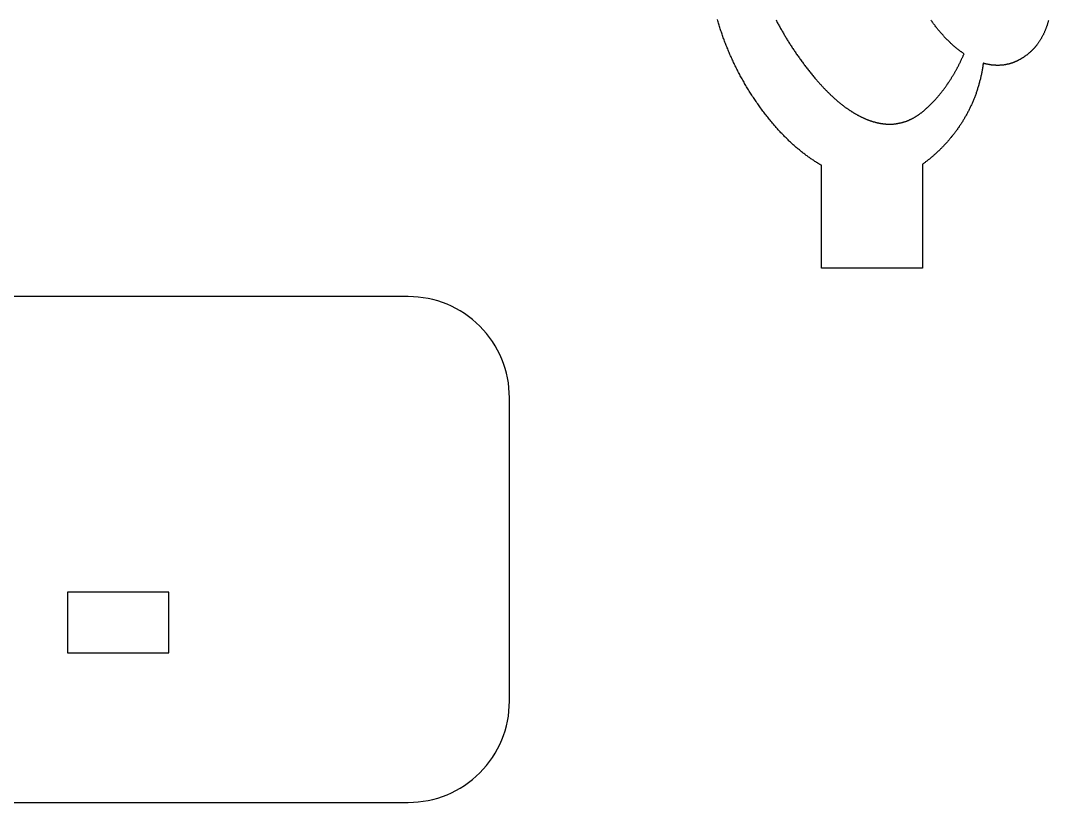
# Model space of a CAD drawing. Extents: x 156 to 510, y 849 to 1306.
# Drawn here: x 357.8 to 459.5, y 849.5 to 926.8 of the extents above; entities that cross this region are included whole.
import ezdxf

# ---------------------------------------------------------------- set-up
doc = ezdxf.new("R2010")
doc.units = 0
doc.layers.add('color#7d7d7dff', color=1, linetype='CONTINUOUS')

msp = doc.modelspace()

# ---------------------------------------------------------------- linework, layer by layer
at = {"layer": 'color#7d7d7dff'}
for points in [[(459.45, 926.78), (459.44, 926.72), (459.42, 926.66), (459.4, 926.6), (459.38, 926.54), (459.37, 926.48), (459.35, 926.42), (459.33, 926.36), (459.31, 926.3), (459.29, 926.24), (459.27, 926.19), (459.25, 926.13), (459.23, 926.07), (459.21, 926.01), (459.19, 925.96), (459.16, 925.9), (459.14, 925.84), (459.12, 925.79), (459.1, 925.73), (459.07, 925.68), (459.05, 925.62), (459.02, 925.57), (459, 925.51), (458.97, 925.46), (458.95, 925.4), (458.92, 925.35), (458.89, 925.3), (458.87, 925.25), (458.84, 925.19), (458.81, 925.14), (458.78, 925.09), (458.75, 925.04), (458.73, 924.99), (458.7, 924.94), (458.67, 924.89), (458.64, 924.84), (458.6, 924.79), (458.57, 924.74), (458.54, 924.69), (458.51, 924.64), (458.48, 924.6), (458.44, 924.55), (458.41, 924.5), (458.38, 924.45), (458.36, 924.43), (458.34, 924.41), (458.32, 924.39), (458.31, 924.36), (458.29, 924.34), (458.27, 924.32), (458.25, 924.29), (458.23, 924.27), (458.22, 924.25), (458.2, 924.23), (458.18, 924.21), (458.16, 924.18), (458.14, 924.16), (458.12, 924.14), (458.11, 924.12), (458.09, 924.1), (458.07, 924.08), (458.05, 924.05), (458.03, 924.03), (458.01, 924.01), (457.99, 923.99), (457.97, 923.97), (457.95, 923.95), (457.93, 923.93), (457.91, 923.91), (457.89, 923.89), (457.87, 923.87), (457.85, 923.85), (457.83, 923.83), (457.81, 923.81), (457.79, 923.79), (457.77, 923.77), (457.75, 923.75), (457.73, 923.73), (457.71, 923.71), (457.68, 923.69), (457.66, 923.67), (457.64, 923.65), (457.62, 923.63), (457.6, 923.61), (457.58, 923.59), (457.56, 923.57), (457.52, 923.54), (457.48, 923.51), (457.45, 923.48), (457.41, 923.46), (457.37, 923.43), (457.34, 923.4), (457.3, 923.37), (457.27, 923.34), (457.23, 923.32), (457.19, 923.29), (457.16, 923.26), (457.12, 923.24), (457.08, 923.21), (457.05, 923.19), (457.01, 923.16), (456.97, 923.14), (456.94, 923.11), (456.9, 923.09), (456.87, 923.07), (456.83, 923.05), (456.79, 923.02), (456.76, 923), (456.72, 922.98), (456.68, 922.96), (456.65, 922.94), (456.61, 922.92), (456.57, 922.9), (456.54, 922.88), (456.5, 922.86), (456.47, 922.84), (456.43, 922.82), (456.39, 922.8), (456.36, 922.79), (456.32, 922.77), (456.28, 922.75), (456.25, 922.74), (456.21, 922.72), (456.18, 922.7), (456.14, 922.69), (456.1, 922.67), (456.07, 922.66), (456.03, 922.64), (455.99, 922.63), (455.96, 922.62), (455.92, 922.6), (455.89, 922.59), (455.85, 922.58), (455.81, 922.57), (455.78, 922.55), (455.74, 922.54), (455.7, 922.53), (455.67, 922.52), (455.63, 922.51), (455.6, 922.5), (455.56, 922.49), (455.52, 922.48), (455.49, 922.47), (455.45, 922.46), (455.42, 922.45), (455.38, 922.45), (455.34, 922.44), (455.31, 922.43), (455.27, 922.42), (455.24, 922.42), (455.2, 922.41), (455.16, 922.4), (455.13, 922.4), (455.09, 922.39), (455.06, 922.39), (455.02, 922.38), (454.98, 922.38), (454.95, 922.37), (454.91, 922.37), (454.88, 922.36), (454.84, 922.36), (454.81, 922.36), (454.77, 922.35), (454.73, 922.35), (454.7, 922.35), (454.66, 922.35), (454.63, 922.35), (454.59, 922.34), (454.56, 922.34), (454.52, 922.34), (454.49, 922.34), (454.45, 922.34), (454.42, 922.34), (454.38, 922.34), (454.34, 922.34), (454.31, 922.34), (454.27, 922.34), (454.24, 922.35), (454.2, 922.35), (454.17, 922.35), (454.13, 922.35), (454.1, 922.35), (454.06, 922.36), (454.03, 922.36), (453.99, 922.36), (453.96, 922.37), (453.92, 922.37), (453.89, 922.37), (453.85, 922.38), (453.82, 922.38), (453.79, 922.39), (453.75, 922.39), (453.72, 922.4), (453.68, 922.4), (453.65, 922.41), (453.61, 922.42), (453.58, 922.42), (453.54, 922.43), (453.51, 922.43), (453.48, 922.44), (453.44, 922.45), (453.41, 922.46), (453.37, 922.46), (453.34, 922.47), (453.3, 922.48), (453.27, 922.49), (453.24, 922.5), (453.2, 922.51), (453.17, 922.51), (453.14, 922.52), (453.1, 922.53), (453.07, 922.54), (453.03, 922.55), (453, 922.56), (452.99, 922.47), (452.98, 922.38), (452.96, 922.28), (452.95, 922.19), (452.93, 922.1), (452.92, 922.01), (452.9, 921.91), (452.89, 921.82), (452.87, 921.73), (452.85, 921.64), (452.83, 921.55), (452.82, 921.46), (452.8, 921.37), (452.78, 921.28), (452.76, 921.19), (452.74, 921.1), (452.72, 921.02), (452.7, 920.93), (452.67, 920.84), (452.65, 920.75), (452.63, 920.67), (452.61, 920.58), (452.58, 920.49), (452.56, 920.41), (452.53, 920.32), (452.51, 920.23), (452.48, 920.15), (452.45, 920.06), (452.43, 919.98), (452.4, 919.89), (452.37, 919.81), (452.34, 919.73), (452.32, 919.64), (452.29, 919.56), (452.26, 919.48), (452.23, 919.4), (452.2, 919.31), (452.16, 919.23), (452.13, 919.15), (452.1, 919.07), (452.07, 918.99), (452.04, 918.91), (452, 918.83), (451.97, 918.75), (451.93, 918.67), (451.9, 918.59), (451.86, 918.51), (451.83, 918.43), (451.79, 918.35), (451.76, 918.27), (451.72, 918.2), (451.68, 918.12), (451.65, 918.04), (451.61, 917.97), (451.57, 917.89), (451.53, 917.81), (451.49, 917.74), (451.45, 917.66), (451.41, 917.59), (451.37, 917.51), (451.33, 917.44), (451.29, 917.37), (451.25, 917.29), (451.2, 917.22), (451.16, 917.14), (451.12, 917.07), (451.08, 917), (451.03, 916.93), (450.99, 916.86), (450.94, 916.78), (450.9, 916.71), (450.85, 916.64), (450.81, 916.57), (450.76, 916.5), (450.72, 916.43), (450.67, 916.36), (450.62, 916.29), (450.58, 916.22), (450.53, 916.16), (450.48, 916.09), (450.43, 916.02), (450.38, 915.95), (450.34, 915.89), (450.29, 915.82), (450.24, 915.75), (450.19, 915.69), (450.14, 915.62), (450.09, 915.55), (450.04, 915.49), (449.98, 915.42), (449.93, 915.36), (449.88, 915.3), (449.83, 915.23), (449.78, 915.17), (449.72, 915.11), (449.67, 915.04), (449.62, 914.98), (449.56, 914.92), (449.51, 914.86), (449.46, 914.79), (449.4, 914.73), (449.35, 914.67), (449.29, 914.61), (449.24, 914.55), (449.18, 914.49), (449.12, 914.43), (449.07, 914.37), (449.01, 914.31), (448.95, 914.26), (448.9, 914.2), (448.84, 914.14), (448.78, 914.08), (448.73, 914.03), (448.67, 913.97), (448.61, 913.91), (448.55, 913.86), (448.49, 913.8), (448.43, 913.74), (448.37, 913.69), (448.31, 913.63), (448.25, 913.58), (448.19, 913.53), (448.13, 913.47), (448.07, 913.42), (448.01, 913.37), (447.95, 913.31), (447.89, 913.26), (447.83, 913.21), (447.78, 913.17), (447.73, 913.12), (447.68, 913.08), (447.62, 913.04), (447.57, 913), (447.52, 912.96), (447.47, 912.92), (447.42, 912.88), (447.37, 912.84), (447.31, 912.8), (447.26, 912.76), (447.21, 912.72), (447.16, 912.68), (447.11, 912.65), (447.05, 912.61), (447, 912.57), (447, 912.33), (447, 912.31), (447, 902.31), (437, 902.31), (437, 912.31), (437, 912.33), (437, 912.33), (437, 912.47), (436.96, 912.49), (436.92, 912.52), (436.88, 912.54), (436.84, 912.56), (436.8, 912.59), (436.76, 912.61), (436.72, 912.63), (436.68, 912.66), (436.64, 912.68), (436.6, 912.71), (436.56, 912.73), (436.52, 912.76), (436.44, 912.81), (436.36, 912.86), (436.28, 912.91), (436.21, 912.96), (436.13, 913.01), (436.05, 913.06), (435.97, 913.12), (435.89, 913.17), (435.81, 913.23), (435.74, 913.28), (435.66, 913.34), (435.58, 913.39), (435.5, 913.45), (435.43, 913.51), (435.35, 913.56), (435.27, 913.62), (435.2, 913.68), (435.12, 913.74), (435.04, 913.8), (434.97, 913.86), (434.89, 913.92), (434.82, 913.99), (434.74, 914.05), (434.67, 914.11), (434.59, 914.17), (434.52, 914.24), (434.44, 914.3), (434.37, 914.37), (434.29, 914.43), (434.22, 914.5), (434.15, 914.56), (434.07, 914.63), (434, 914.7), (433.93, 914.77), (433.86, 914.83), (433.78, 914.9), (433.71, 914.97), (433.64, 915.04), (433.57, 915.11), (433.5, 915.18), (433.43, 915.25), (433.35, 915.32), (433.28, 915.4), (433.21, 915.47), (433.14, 915.54), (433.07, 915.61), (433, 915.69), (432.93, 915.76), (432.87, 915.84), (432.8, 915.91), (432.73, 915.99), (432.66, 916.06), (432.59, 916.14), (432.52, 916.22), (432.46, 916.29), (432.39, 916.37), (432.32, 916.45), (432.26, 916.53), (432.17, 916.62), (432.09, 916.72), (432.01, 916.82), (431.93, 916.92), (431.85, 917.02), (431.77, 917.12), (431.69, 917.22), (431.61, 917.32), (431.53, 917.42), (431.45, 917.52), (431.37, 917.63), (431.3, 917.73), (431.22, 917.83), (431.14, 917.93), (431.07, 918.03), (430.99, 918.14), (430.92, 918.24), (430.84, 918.34), (430.77, 918.45), (430.7, 918.55), (430.62, 918.65), (430.55, 918.76), (430.48, 918.86), (430.41, 918.97), (430.34, 919.07), (430.27, 919.18), (430.2, 919.28), (430.13, 919.39), (430.06, 919.49), (429.99, 919.6), (429.93, 919.71), (429.86, 919.81), (429.79, 919.92), (429.73, 920.03), (429.66, 920.13), (429.6, 920.24), (429.53, 920.35), (429.47, 920.46), (429.41, 920.56), (429.35, 920.67), (429.28, 920.78), (429.22, 920.89), (429.16, 921), (429.1, 921.1), (429.04, 921.21), (428.98, 921.32), (428.92, 921.43), (428.87, 921.54), (428.81, 921.65), (428.75, 921.76), (428.69, 921.87), (428.64, 921.98), (428.58, 922.09), (428.53, 922.2), (428.47, 922.31), (428.42, 922.42), (428.37, 922.53), (428.31, 922.64), (428.26, 922.75), (428.21, 922.86), (428.16, 922.97), (428.11, 923.08), (428.06, 923.19), (428.01, 923.3), (427.96, 923.41), (427.91, 923.52), (427.87, 923.63), (427.82, 923.74), (427.77, 923.86), (427.73, 923.97), (427.68, 924.08), (427.64, 924.19), (427.59, 924.3), (427.55, 924.41), (427.51, 924.52), (427.46, 924.63), (427.42, 924.75), (427.38, 924.86), (427.34, 924.97), (427.3, 925.08), (427.26, 925.19), (427.22, 925.3), (427.18, 925.42), (427.14, 925.53), (427.11, 925.64), (427.07, 925.75), (427.03, 925.86), (427, 925.97), (426.96, 926.09), (426.93, 926.2), (426.89, 926.31), (426.86, 926.42), (426.83, 926.53), (426.8, 926.65), (426.76, 926.76), (426.73, 926.87)], [(432.51, 926.84), (432.55, 926.76), (432.6, 926.67), (432.64, 926.58), (432.69, 926.5), (432.74, 926.41), (432.78, 926.33), (432.83, 926.24), (432.88, 926.15), (432.93, 926.07), (432.97, 925.98), (433.02, 925.9), (433.07, 925.81), (433.12, 925.72), (433.17, 925.64), (433.22, 925.55), (433.27, 925.47), (433.32, 925.38), (433.37, 925.29), (433.42, 925.21), (433.48, 925.12), (433.53, 925.04), (433.58, 924.95), (433.63, 924.86), (433.69, 924.78), (433.74, 924.69), (433.79, 924.61), (433.85, 924.52), (433.9, 924.44), (433.96, 924.35), (434.01, 924.27), (434.07, 924.18), (434.12, 924.09), (434.18, 924.01), (434.24, 923.92), (434.29, 923.84), (434.35, 923.75), (434.41, 923.67), (434.47, 923.58), (434.52, 923.5), (434.58, 923.42), (434.64, 923.33), (434.7, 923.25), (434.76, 923.16), (434.82, 923.08), (434.88, 922.99), (434.94, 922.91), (435, 922.83), (435.06, 922.74), (435.12, 922.66), (435.19, 922.57), (435.25, 922.49), (435.31, 922.41), (435.37, 922.32), (435.44, 922.24), (435.5, 922.16), (435.57, 922.08), (435.63, 921.99), (435.69, 921.91), (435.76, 921.83), (435.82, 921.75), (435.89, 921.66), (435.96, 921.58), (436.02, 921.5), (436.09, 921.42), (436.15, 921.34), (436.22, 921.26), (436.29, 921.17), (436.36, 921.09), (436.42, 921.01), (436.46, 920.97), (436.5, 920.92), (436.54, 920.88), (436.58, 920.83), (436.62, 920.79), (436.66, 920.74), (436.7, 920.7), (436.74, 920.65), (436.77, 920.61), (436.81, 920.57), (436.85, 920.52), (436.89, 920.48), (436.93, 920.44), (436.97, 920.39), (437.01, 920.35), (437.05, 920.31), (437.09, 920.26), (437.13, 920.22), (437.17, 920.18), (437.21, 920.14), (437.25, 920.09), (437.29, 920.05), (437.33, 920.01), (437.37, 919.97), (437.41, 919.93), (437.45, 919.89), (437.49, 919.85), (437.53, 919.81), (437.57, 919.77), (437.61, 919.73), (437.65, 919.69), (437.69, 919.65), (437.73, 919.61), (437.77, 919.57), (437.81, 919.53), (437.85, 919.49), (437.89, 919.45), (437.93, 919.41), (437.97, 919.37), (438.02, 919.33), (438.06, 919.3), (438.1, 919.26), (438.14, 919.22), (438.18, 919.18), (438.22, 919.15), (438.26, 919.11), (438.3, 919.07), (438.34, 919.04), (438.39, 919), (438.43, 918.96), (438.47, 918.93), (438.51, 918.89), (438.55, 918.86), (438.59, 918.82), (438.63, 918.79), (438.68, 918.75), (438.72, 918.72), (438.76, 918.68), (438.8, 918.65), (438.84, 918.61), (438.88, 918.58), (438.93, 918.55), (438.97, 918.51), (439.01, 918.48), (439.05, 918.45), (439.09, 918.42), (439.14, 918.38), (439.18, 918.35), (439.22, 918.32), (439.26, 918.29), (439.3, 918.26), (439.35, 918.23), (439.39, 918.2), (439.43, 918.16), (439.47, 918.13), (439.51, 918.1), (439.56, 918.07), (439.6, 918.05), (439.64, 918.02), (439.68, 917.99), (439.73, 917.96), (439.77, 917.93), (439.81, 917.9), (439.85, 917.87), (439.9, 917.85), (439.94, 917.82), (439.98, 917.79), (440.02, 917.76), (440.07, 917.74), (440.11, 917.71), (440.15, 917.68), (440.19, 917.66), (440.24, 917.63), (440.28, 917.61), (440.32, 917.58), (440.36, 917.56), (440.41, 917.53), (440.45, 917.51), (440.49, 917.48), (440.54, 917.46), (440.58, 917.44), (440.62, 917.41), (440.66, 917.39), (440.71, 917.37), (440.75, 917.35), (440.79, 917.32), (440.84, 917.3), (440.88, 917.28), (440.92, 917.26), (440.97, 917.24), (441.01, 917.22), (441.05, 917.2), (441.09, 917.18), (441.14, 917.16), (441.18, 917.14), (441.22, 917.12), (441.27, 917.1), (441.31, 917.08), (441.35, 917.06), (441.4, 917.04), (441.44, 917.03), (441.48, 917.01), (441.52, 916.99), (441.57, 916.97), (441.61, 916.96), (441.65, 916.94), (441.7, 916.93), (441.74, 916.91), (441.78, 916.89), (441.83, 916.88), (441.87, 916.86), (441.91, 916.85), (441.96, 916.84), (442, 916.82), (442.04, 916.81), (442.08, 916.8), (442.13, 916.78), (442.17, 916.77), (442.21, 916.76), (442.26, 916.75), (442.3, 916.73), (442.34, 916.72), (442.39, 916.71), (442.43, 916.7), (442.47, 916.69), (442.51, 916.68), (442.56, 916.67), (442.6, 916.66), (442.64, 916.65), (442.69, 916.64), (442.73, 916.64), (442.77, 916.63), (442.82, 916.62), (442.86, 916.61), (442.9, 916.61), (442.94, 916.6), (442.99, 916.59), (443.03, 916.59), (443.07, 916.58), (443.12, 916.58), (443.16, 916.57), (443.2, 916.57), (443.24, 916.56), (443.29, 916.56), (443.33, 916.56), (443.37, 916.55), (443.42, 916.55), (443.46, 916.55), (443.5, 916.54), (443.54, 916.54), (443.59, 916.54), (443.63, 916.54), (443.67, 916.54), (443.71, 916.54), (443.76, 916.54), (443.8, 916.54), (443.84, 916.54), (443.88, 916.54), (443.93, 916.54), (443.97, 916.54), (444.01, 916.55), (444.05, 916.55), (444.1, 916.55), (444.14, 916.55), (444.18, 916.56), (444.22, 916.56), (444.27, 916.57), (444.31, 916.57), (444.35, 916.58), (444.39, 916.58), (444.44, 916.59), (444.48, 916.59), (444.52, 916.6), (444.56, 916.61), (444.6, 916.62), (444.65, 916.62), (444.69, 916.63), (444.73, 916.64), (444.77, 916.65), (444.81, 916.66), (444.85, 916.67), (444.9, 916.68), (444.94, 916.69), (444.98, 916.7), (445.02, 916.71), (445.06, 916.72), (445.11, 916.73), (445.15, 916.75), (445.19, 916.76), (445.23, 916.77), (445.27, 916.79), (445.31, 916.8), (445.35, 916.81), (445.4, 916.83), (445.44, 916.84), (445.48, 916.86), (445.52, 916.88), (445.56, 916.89), (445.6, 916.91), (445.64, 916.93), (445.68, 916.94), (445.72, 916.96), (445.76, 916.98), (445.81, 917), (445.85, 917.02), (445.89, 917.04), (445.93, 917.06), (445.97, 917.08), (446.01, 917.1), (446.05, 917.12), (446.09, 917.14), (446.13, 917.17), (446.17, 917.19), (446.21, 917.21), (446.25, 917.24), (446.29, 917.26), (446.33, 917.28), (446.37, 917.31), (446.41, 917.33), (446.45, 917.36), (446.49, 917.39), (446.53, 917.41), (446.57, 917.44), (446.61, 917.47), (446.65, 917.49), (446.69, 917.52), (446.73, 917.55), (446.77, 917.58), (446.81, 917.61), (446.85, 917.64), (446.89, 917.67), (446.93, 917.7), (446.97, 917.73), (447.01, 917.76), (447.04, 917.8), (447.08, 917.83), (447.12, 917.86), (447.16, 917.89), (447.19, 917.92), (447.23, 917.95), (447.26, 917.99), (447.3, 918.02), (447.33, 918.05), (447.37, 918.08), (447.41, 918.11), (447.44, 918.15), (447.48, 918.18), (447.51, 918.21), (447.55, 918.24), (447.58, 918.28), (447.62, 918.31), (447.65, 918.34), (447.69, 918.38), (447.72, 918.41), (447.76, 918.45), (447.79, 918.48), (447.83, 918.52), (447.86, 918.55), (447.9, 918.59), (447.93, 918.62), (447.97, 918.66), (448, 918.69), (448.04, 918.73), (448.07, 918.76), (448.11, 918.8), (448.14, 918.84), (448.17, 918.87), (448.21, 918.91), (448.24, 918.95), (448.28, 918.98), (448.31, 919.02), (448.34, 919.06), (448.38, 919.1), (448.41, 919.14), (448.45, 919.17), (448.48, 919.21), (448.51, 919.25), (448.55, 919.29), (448.58, 919.33), (448.61, 919.37), (448.65, 919.41), (448.68, 919.45), (448.71, 919.49), (448.75, 919.53), (448.78, 919.57), (448.81, 919.61), (448.84, 919.65), (448.88, 919.69), (448.91, 919.73), (448.94, 919.78), (448.98, 919.82), (449.01, 919.86), (449.04, 919.9), (449.07, 919.94), (449.1, 919.99), (449.14, 920.03), (449.17, 920.07), (449.2, 920.12), (449.23, 920.16), (449.26, 920.2), (449.3, 920.25), (449.33, 920.29), (449.36, 920.34), (449.39, 920.38), (449.42, 920.43), (449.45, 920.47), (449.48, 920.52), (449.52, 920.56), (449.55, 920.61), (449.58, 920.65), (449.61, 920.7), (449.64, 920.75), (449.67, 920.79), (449.7, 920.84), (449.73, 920.89), (449.76, 920.94), (449.79, 920.98), (449.82, 921.03), (449.85, 921.08), (449.88, 921.13), (449.91, 921.18), (449.94, 921.23), (449.97, 921.27), (450, 921.32), (450.03, 921.37), (450.06, 921.42), (450.09, 921.47), (450.12, 921.52), (450.15, 921.57), (450.18, 921.62), (450.21, 921.67), (450.24, 921.73), (450.26, 921.78), (450.29, 921.83), (450.32, 921.88), (450.35, 921.93), (450.38, 921.99), (450.41, 922.04), (450.44, 922.09), (450.46, 922.14), (450.49, 922.2), (450.52, 922.25), (450.55, 922.3), (450.58, 922.36), (450.6, 922.41), (450.63, 922.47), (450.66, 922.52), (450.69, 922.58), (450.71, 922.63), (450.74, 922.69), (450.77, 922.74), (450.79, 922.8), (450.82, 922.85), (450.85, 922.91), (450.87, 922.97), (450.9, 923.02), (450.93, 923.08), (450.95, 923.14), (450.98, 923.2), (451.01, 923.25), (451.03, 923.31), (451.06, 923.37), (451.08, 923.43), (451.11, 923.49), (451.06, 923.52), (451.02, 923.55), (450.98, 923.58), (450.93, 923.61), (450.89, 923.64), (450.85, 923.67), (450.81, 923.7), (450.76, 923.73), (450.72, 923.76), (450.68, 923.79), (450.64, 923.83), (450.6, 923.86), (450.55, 923.89), (450.51, 923.92), (450.47, 923.95), (450.43, 923.99), (450.39, 924.02), (450.35, 924.05), (450.31, 924.08), (450.27, 924.12), (450.23, 924.15), (450.19, 924.18), (450.15, 924.22), (450.11, 924.25), (450.07, 924.29), (450.04, 924.32), (450, 924.35), (449.96, 924.39), (449.92, 924.42), (449.88, 924.46), (449.85, 924.49), (449.81, 924.52), (449.77, 924.56), (449.74, 924.59), (449.7, 924.63), (449.66, 924.66), (449.63, 924.7), (449.59, 924.73), (449.56, 924.77), (449.52, 924.8), (449.49, 924.84), (449.45, 924.87), (449.42, 924.9), (449.38, 924.94), (449.35, 924.97), (449.32, 925.01), (449.28, 925.04), (449.25, 925.08), (449.22, 925.11), (449.18, 925.15), (449.15, 925.18), (449.12, 925.22), (449.09, 925.25), (449.06, 925.28), (449.03, 925.32), (449, 925.35), (448.97, 925.39), (448.94, 925.42), (448.91, 925.46), (448.88, 925.49), (448.85, 925.52), (448.82, 925.56), (448.79, 925.59), (448.76, 925.62), (448.7, 925.69), (448.65, 925.76), (448.59, 925.83), (448.53, 925.9), (448.48, 925.96), (448.42, 926.03), (448.37, 926.1), (448.31, 926.17), (448.26, 926.24), (448.21, 926.31), (448.15, 926.38), (448.1, 926.45), (448.05, 926.52), (447.99, 926.6), (447.94, 926.67), (447.89, 926.74), (447.84, 926.81)]]:
    msp.add_lwpolyline(points, dxfattribs=at)
msp.add_lwpolyline([(256.15, 859.49, 0.414214), (266.15, 849.49), (396.15, 849.49, 0.414214), (406.15, 859.49), (406.15, 889.49, 0.414214), (396.15, 899.49), (266.15, 899.49, 0.414214), (256.15, 889.49), (256.15, 859.49)], format="xyb", close=True, dxfattribs=at)
msp.add_lwpolyline([(362.45, 864.27), (372.45, 864.27), (372.45, 870.27), (362.45, 870.27), (362.45, 864.27)], close=True, dxfattribs=at)

doc.saveas('drawing.dxf')
